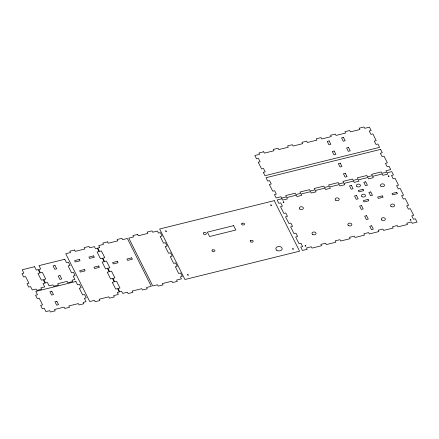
<?xml version="1.0" encoding="UTF-8"?>
<svg xmlns="http://www.w3.org/2000/svg" width="439" height="439" viewBox="0 0 439 439"><rect width="100%" height="100%" fill="white"/><g stroke="black" fill="none" stroke-linecap="round" stroke-linejoin="round"><path stroke-width="0.66" d="M165.794 230.892L165.624 231.293L166.59 231.282L165.794 230.892M187.727 274.677L187.557 275.083L188.523 275.066L187.727 274.677M270.858 204.92L270.693 205.32L271.653 205.309L270.858 204.92M283.276 201.852L283.106 202.253L284.071 202.236L283.276 201.852M292.797 248.704L292.626 249.111L293.587 249.094L292.797 248.704M305.215 245.637L305.045 246.038L306.005 246.021L305.215 245.637M388.345 175.88L388.175 176.28L389.135 176.264L388.345 175.88M410.278 219.665L410.108 220.065L410.602 220.307L411.074 220.049L410.278 219.665M203.921 232.67L203.389 233.213L203.416 233.877L203.987 234.404L205.77 234.377L206.303 233.828L206.281 233.169L205.71 232.643L203.921 232.67M212.525 249.851L211.993 250.395L212.021 251.053L212.591 251.58L213.491 251.772L214.907 251.009L214.885 250.345L214.314 249.818L212.525 249.851M242.13 223.226L241.598 223.769L241.62 224.433L242.191 224.96L243.974 224.927L244.512 224.384L244.485 223.725L243.914 223.199L242.13 223.226M250.735 240.402L250.203 240.951L250.225 241.609L250.795 242.136L252.584 242.108L253.116 241.565L253.089 240.901L252.518 240.374L250.735 240.402M263.724 151.779L258.95 152.959L259.625 154.308L254.85 155.488L256.535 158.858L258.445 158.386L260.135 161.75L258.225 162.227L261.6 168.96L263.51 168.488L265.194 171.858L263.285 172.329L264.975 175.699L379.592 147.361L377.902 143.997L375.993 144.469L374.308 141.1L376.218 140.628L372.843 133.89L370.933 134.361L369.243 130.992L371.153 130.52L369.468 127.156L364.694 128.336L364.019 126.986L359.239 128.166L359.914 129.516L350.366 131.876L349.691 130.531L344.911 131.711L345.586 133.055L336.038 135.421L335.363 134.071L330.583 135.25L331.258 136.6L321.71 138.96L321.035 137.616L316.261 138.795L316.936 140.14L307.382 142.499L306.707 141.155L301.933 142.335L302.608 143.685L293.054 146.044L292.379 144.694L287.605 145.874L288.28 147.224L278.727 149.584L278.052 148.239L273.277 149.419L273.952 150.764L264.399 153.129L263.724 151.779M329.129 140.914L327.22 141.385L328.904 144.749L330.814 144.277L329.129 140.914M343.457 137.369L341.542 137.841L343.232 141.21L345.142 140.738L343.457 137.369M334.189 151.016L332.279 151.488L333.969 154.857L335.879 154.385L334.189 151.016M348.517 147.477L346.607 147.948L348.292 151.312L350.207 150.84L348.517 147.477M380.602 149.386L265.985 177.718L267.675 181.087L269.584 180.616L271.269 183.979L269.359 184.457L272.734 191.19L274.644 190.718L276.334 194.087L274.424 194.559L276.109 197.929L280.883 196.749L281.558 198.093L286.338 196.913L285.663 195.564L295.211 193.204L295.886 194.554L300.666 193.369L299.991 192.024L309.539 189.664L310.214 191.009L314.988 189.829L314.313 188.485L323.867 186.12L324.542 187.469L329.316 186.29L328.641 184.94L338.195 182.58L338.87 183.925L343.644 182.745L342.969 181.4L352.522 179.035L353.197 180.385L357.972 179.205L357.297 177.855L366.85 175.496L367.525 176.846L372.299 175.66L371.624 174.316L381.178 171.956L381.853 173.301L386.627 172.121L385.952 170.771L390.726 169.591L389.042 166.227L387.132 166.699L385.442 163.33L387.352 162.858L383.977 156.119L382.067 156.591L380.383 153.222L382.292 152.75L380.602 149.386M340.263 163.143L338.354 163.615L340.038 166.979L341.954 166.507L340.263 163.143M345.328 173.246L343.413 173.718L345.103 177.087L347.013 176.615L345.328 173.246M74.63 250.005L69.856 251.185L70.531 252.529L65.751 253.715L89.715 301.538L94.489 300.358L95.164 301.708L99.938 300.528L99.263 299.178L108.817 296.819L109.492 298.163L114.266 296.983L113.591 295.639L118.371 294.459L117.356 292.434L119.265 291.962L117.581 288.593L115.671 289.065L112.296 282.332L114.206 281.86L112.516 278.491L110.606 278.963L107.231 272.229L109.141 271.752L107.456 268.388L105.547 268.86L102.172 262.121L104.081 261.649L102.391 258.28L100.482 258.752L97.107 252.019L99.016 251.547L97.332 248.178L95.422 248.65L94.407 246.63L89.633 247.81L88.958 246.46L84.184 247.645L84.859 248.99L75.305 251.349L74.63 250.005M107.582 241.856L102.808 243.036L103.483 244.386L98.704 245.566L99.719 247.585L97.809 248.057L99.494 251.426L101.404 250.954L104.778 257.693L102.869 258.165L104.559 261.534L106.468 261.062L109.843 267.795L107.934 268.267L109.618 271.637L111.528 271.165L114.903 277.898L112.993 278.375L114.683 281.739L116.593 281.267L119.968 288.006L118.058 288.478L119.743 291.847L121.652 291.375L122.668 293.395L127.442 292.215L128.117 293.559L132.891 292.379L132.216 291.035L141.77 288.67L142.445 290.02L147.219 288.84L146.544 287.49L151.323 286.31L127.359 238.481L122.585 239.661L121.91 238.317L117.136 239.496L117.811 240.846L108.257 243.206L107.582 241.856M137.67 234.421L132.896 235.6L133.571 236.95L128.792 238.13L152.756 285.959L157.53 284.774L158.205 286.124L162.979 284.944L162.304 283.594L171.858 281.234L172.532 282.579L177.307 281.399L176.632 280.055L181.406 278.875L180.396 276.85L182.306 276.378L180.621 273.014L178.706 273.486L175.331 266.747L177.246 266.275L175.556 262.906L173.646 263.378L170.272 256.645L172.181 256.173L170.497 252.804L168.587 253.276L165.212 246.537L167.122 246.065L165.432 242.696L163.522 243.173L160.147 236.434L162.057 235.962L160.372 232.593L158.463 233.065L157.447 231.046L152.673 232.226L151.998 230.881L147.219 232.061L147.894 233.405L138.345 235.765L137.67 234.421M274.254 200.656L159.637 228.988L184.951 279.511L299.568 251.179L274.254 200.656M281.898 198.768L277.124 199.948L278.809 203.317L280.719 202.845L282.409 206.209L280.499 206.681L283.874 213.42L285.784 212.948L287.468 216.317L285.559 216.789L288.933 223.522L290.843 223.05L292.533 226.42L290.618 226.892L293.993 233.63L295.908 233.158L297.593 236.522L295.683 237L299.058 243.733L300.967 243.261L302.658 246.63L300.742 247.102L302.433 250.471L307.207 249.292L306.532 247.942L311.306 246.762L311.981 248.106L321.535 245.747L320.86 244.402L325.634 243.217L326.309 244.567L335.862 242.207L335.187 240.857L339.962 239.678L340.637 241.027L350.19 238.662L349.515 237.318L354.289 236.138L354.964 237.483L364.518 235.123L363.843 233.773L368.617 232.593L369.292 233.943L378.846 231.578L378.171 230.234L382.945 229.054L383.62 230.398L393.174 228.039L392.499 226.694L397.273 225.509L397.948 226.859L407.496 224.499L406.821 223.149L411.601 221.969L412.276 223.314L417.05 222.134L415.365 218.77L413.45 219.242L411.766 215.873L413.675 215.401L410.3 208.662L408.391 209.134L406.701 205.765L408.616 205.293L405.241 198.56L403.326 199.032L401.641 195.662L403.551 195.19L400.176 188.457L398.266 188.929L396.582 185.56L398.491 185.088L395.116 178.349L393.207 178.821L391.517 175.452L393.426 174.98L391.742 171.616L386.962 172.796L387.637 174.14L382.863 175.32L382.188 173.976L372.634 176.335L373.309 177.685L368.535 178.865L367.86 177.515L358.312 179.88L358.987 181.225L354.207 182.404L353.532 181.06L343.984 183.42L344.659 184.764L339.879 185.949L339.204 184.599L329.656 186.959L330.331 188.309L325.557 189.489L324.882 188.144L315.328 190.504L316.003 191.848L311.229 193.028L310.554 191.684L301 194.043L301.675 195.393L296.901 196.573L296.226 195.223L286.672 197.588L287.347 198.933L282.573 200.113L281.898 198.768M351.403 185.373L349.488 185.845L351.178 189.209L353.088 188.737L351.403 185.373M365.725 181.828L363.816 182.3L365.506 185.67L367.416 185.198L365.725 181.828M34.588 266.714L22.175 269.787L23.86 273.151L21.95 273.623L23.635 276.993L25.55 276.521L28.925 283.259L27.009 283.731L28.7 287.101L30.609 286.623L32.299 289.992L36.119 289.049L36.794 290.399L41.568 289.219L40.893 287.869L44.712 286.925L43.027 283.556L44.937 283.084L43.247 279.714L41.337 280.186L37.963 273.453L39.872 272.981L38.188 269.612L36.278 270.084L34.588 266.714M64.774 259.251L38.983 265.628L40.673 268.997L38.758 269.469L40.448 272.838L42.358 272.367L45.733 279.1L43.823 279.572L45.508 282.941L47.423 282.469L49.108 285.838L52.927 284.895L53.602 286.239L58.382 285.059L57.707 283.715L67.255 281.35L67.93 282.7L72.704 281.52L72.029 280.17L74.899 279.462L73.209 276.093L75.118 275.621L73.434 272.257L71.524 272.729L68.149 265.99L70.059 265.518L68.369 262.149L66.459 262.621L64.774 259.251M54.996 265.458L53.086 265.93L54.776 269.294L56.686 268.822L54.996 265.458M79.355 259.433L74.581 260.618L75.256 261.962L80.03 260.782L79.355 259.433M93.683 255.893L88.908 257.073L89.583 258.423L94.358 257.238L93.683 255.893M363.037 189.308L358.257 190.488L358.932 191.838L363.711 190.658L363.037 189.308M233.641 225.646L207.373 232.143L209.568 236.522L235.836 230.025L233.641 225.646M356.463 195.476L354.553 195.948L356.238 199.317L358.153 198.845L356.463 195.476M370.79 191.936L368.881 192.408L370.565 195.772L372.475 195.3L370.79 191.936M60.061 275.56L58.151 276.032L59.836 279.402L61.745 278.93L60.061 275.56M84.414 269.541L79.64 270.72L80.315 272.065L85.089 270.885L84.414 269.541M98.742 265.996L93.968 267.175L94.643 268.525L99.417 267.346L98.742 265.996M117.367 261.392L112.593 262.571L113.267 263.921L118.042 262.741L117.367 261.392M131.695 257.852L126.92 259.032L127.595 260.382L132.369 259.197L131.695 257.852M368.096 199.416L363.322 200.596L363.997 201.94L368.771 200.76L368.096 199.416M382.424 195.871L377.65 197.051L378.325 198.401L383.099 197.221L382.424 195.871M396.752 192.331L391.978 193.511L392.653 194.856L397.427 193.676L396.752 192.331M361.522 205.578L359.612 206.05L361.302 209.419L363.212 208.948L361.522 205.578M75.909 281.481L35.795 291.403L37.48 294.767L35.57 295.238L37.255 298.608L39.17 298.136L42.545 304.875L40.629 305.346L42.32 308.716L44.229 308.244L45.919 311.608L49.739 310.664L50.414 312.014L55.188 310.834L54.513 309.484L64.067 307.124L64.742 308.469L69.516 307.289L68.841 305.945L78.394 303.579L79.069 304.929L83.844 303.75L83.169 302.4L86.033 301.692L84.348 298.322L86.258 297.851L84.568 294.487L82.658 294.959L79.283 288.22L81.193 287.748L79.508 284.379L77.599 284.851L75.909 281.481M51.807 291.227L49.898 291.699L51.582 295.068L53.492 294.596L51.807 291.227M366.587 215.686L364.677 216.158L366.362 219.522L368.272 219.05L366.587 215.686M56.867 301.33L54.957 301.802L56.647 305.171L58.557 304.699L56.867 301.33M371.646 225.789L369.737 226.261L371.427 229.63L373.337 229.158L371.646 225.789M356.852 186.394A2.025 1.427 0.2 0 0 360.331 186.059A2.025 1.427 0.2 0 0 358.175 184.106A2.025 1.427 0.2 0 0 356.852 186.394M380.876 186.136A2.025 1.427 0.2 0 0 384.35 185.801A2.025 1.427 0.2 0 0 382.193 183.848A2.025 1.427 0.2 0 0 380.876 186.136M299.76 209.024A2.025 1.427 0.2 0 0 303.234 208.69A2.025 1.427 0.2 0 0 301.077 206.736A2.025 1.427 0.2 0 0 299.76 209.024M335.577 200.173A2.025 1.427 0.2 0 0 339.056 199.838A2.025 1.427 0.2 0 0 336.9 197.885A2.025 1.427 0.2 0 0 335.577 200.173M361.917 196.502A2.025 1.427 0.2 0 0 365.391 196.167A2.025 1.427 0.2 0 0 363.234 194.208A2.025 1.427 0.2 0 0 361.917 196.502M391.001 206.341A2.025 1.427 0.2 0 0 394.474 206.006A2.025 1.427 0.2 0 0 392.318 204.053A2.025 1.427 0.2 0 0 391.001 206.341M312.414 234.289A2.025 1.427 0.2 0 0 315.893 233.954A2.025 1.427 0.2 0 0 313.737 231.995A2.025 1.427 0.2 0 0 312.414 234.289M348.231 225.432A2.025 1.427 0.2 0 0 351.71 225.097A2.025 1.427 0.2 0 0 349.554 223.144A2.025 1.427 0.2 0 0 348.231 225.432M381.738 219.988A2.025 1.427 0.2 0 0 385.212 219.654A2.025 1.427 0.2 0 0 383.055 217.7A2.025 1.427 0.2 0 0 381.738 219.988M276.702 250.225A3.166 2.228 0.2 0 0 282.036 249.33A3.166 2.228 0.2 0 0 278.26 246.52A3.166 2.228 0.2 0 0 276.702 250.225"/></g></svg>
